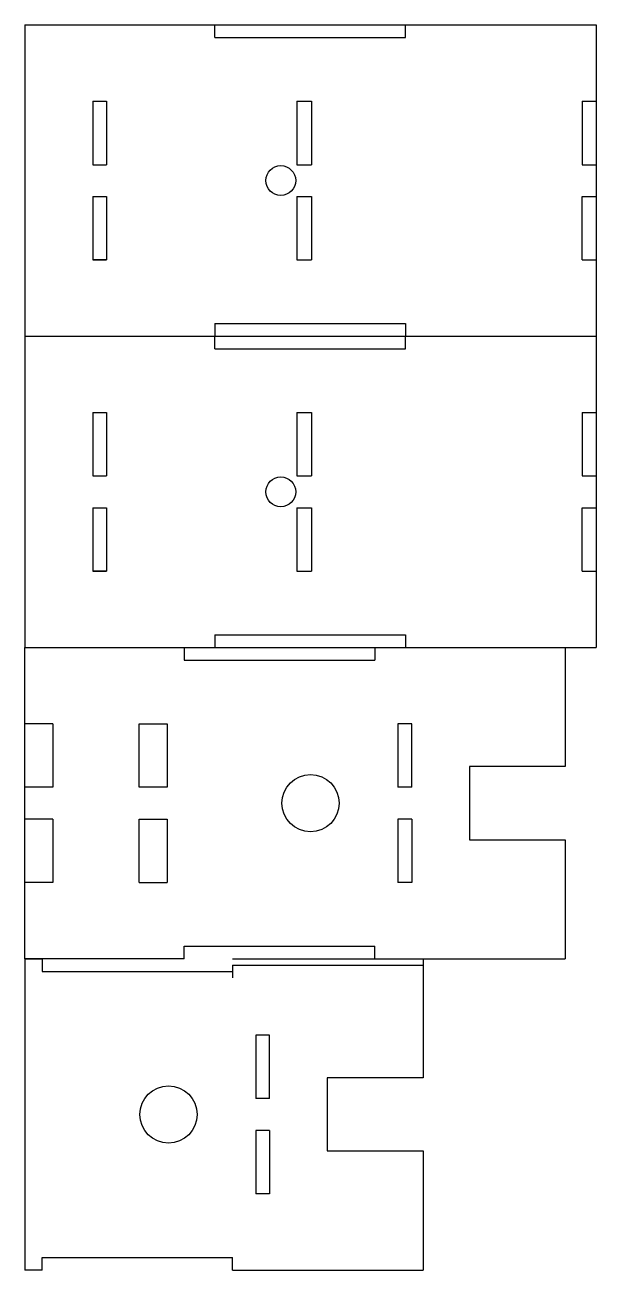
# Model space of a CAD drawing. Header units: inches. Extents: x -22 to 1081, y -135 to 712.
# Drawn here: x 982.8 to 1072.7, y -135.1 to 60.9 of the extents above; entities that cross this region are included whole.
import ezdxf

# ---------------------------------------------------------------- set-up
doc = ezdxf.new("R2010")
doc.units = ezdxf.units.IN
doc.header["$MEASUREMENT"] = 0

msp = doc.modelspace()

# ---------------------------------------------------------------- linework, layer by layer
for p, q in [((982.81, 60.89), (982.81, 30.64)), ((982.81, 60.89), (1072.73, 60.89)), ((1012.73, 58.89), (1012.73, 60.89)), ((1042.73, 58.89), (1042.73, 60.89)), ((1072.73, 60.89), (1072.73, 11.89)), ((1012.73, 58.89), (1042.73, 58.89)), ((993.48, 48.89), (993.48, 38.89)), ((993.48, 48.89), (995.68, 48.89)), ((995.68, 48.89), (995.68, 38.89)), ((1025.63, 48.89), (1025.63, 38.89)), ((1025.63, 48.89), (1027.93, 48.89)), ((1027.93, 48.89), (1027.93, 38.89)), ((1070.53, 48.89), (1072.73, 48.89)), ((1070.53, 48.89), (1070.53, 38.89)), ((993.48, 38.89), (995.68, 38.89)), ((1025.63, 38.89), (1027.93, 38.89)), ((1070.53, 38.89), (1072.73, 38.89)), ((993.48, 33.89), (995.68, 33.89)), ((993.48, 33.89), (993.48, 23.89)), ((995.68, 33.89), (995.68, 23.89)), ((1025.63, 33.89), (1027.93, 33.89)), ((1025.63, 33.89), (1027.93, 33.89)), ((1025.63, 33.89), (1025.63, 23.89)), ((1027.93, 33.89), (1027.93, 23.89)), ((1070.53, 33.89), (1072.73, 33.89)), ((1070.53, 33.89), (1072.73, 33.89)), ((1070.53, 23.89), (1070.53, 33.89)), ((982.81, 30.64), (982.81, 11.89)), ((993.48, 23.89), (995.68, 23.89)), ((995.68, 23.89), (993.48, 23.89)), ((993.48, 23.89), (995.68, 23.89)), ((1025.63, 23.89), (1027.93, 23.89)), ((1070.53, 23.89), (1072.73, 23.89)), ((1070.53, 23.89), (1072.73, 23.89)), ((1012.73, 13.89), (1042.73, 13.89)), ((1012.73, 13.89), (1012.73, 11.89)), ((1042.73, 13.89), (1042.73, 11.89)), ((982.81, 11.89), (1072.73, 11.89)), ((982.81, 11.89), (982.81, -18.36)), ((982.81, 11.89), (1072.73, 11.89)), ((1012.73, 9.89), (1012.73, 11.89)), ((1042.73, 9.89), (1042.73, 11.89)), ((1072.73, 11.89), (1072.73, -37.11)), ((1012.73, 9.89), (1042.73, 9.89)), ((993.48, -0.11), (993.48, -10.11)), ((993.48, -0.11), (995.68, -0.11)), ((995.68, -0.11), (995.68, -10.11)), ((1025.63, -0.11), (1025.63, -10.11)), ((1025.63, -0.11), (1027.93, -0.11)), ((1027.93, -0.11), (1027.93, -10.11)), ((1070.53, -0.11), (1072.73, -0.11)), ((1070.53, -0.11), (1070.53, -10.11)), ((993.48, -10.11), (995.68, -10.11)), ((1025.63, -10.11), (1027.93, -10.11)), ((1070.53, -10.11), (1072.73, -10.11)), ((993.48, -15.11), (995.68, -15.11)), ((993.48, -15.11), (993.48, -25.11)), ((995.68, -15.11), (995.68, -25.11)), ((1025.63, -15.11), (1027.93, -15.11)), ((1025.63, -15.11), (1027.93, -15.11)), ((1025.63, -15.11), (1025.63, -25.11)), ((1027.93, -15.11), (1027.93, -25.11)), ((1070.53, -15.11), (1072.73, -15.11)), ((1070.53, -15.11), (1072.73, -15.11)), ((1070.53, -25.11), (1070.53, -15.11)), ((982.81, -18.36), (982.81, -37.11)), ((993.48, -25.11), (995.68, -25.11)), ((995.68, -25.11), (993.48, -25.11)), ((993.48, -25.11), (995.68, -25.11)), ((1025.63, -25.11), (1027.93, -25.11)), ((1070.53, -25.11), (1072.73, -25.11)), ((1070.53, -25.11), (1072.73, -25.11)), ((1012.73, -35.11), (1042.73, -35.11)), ((1012.73, -35.11), (1012.73, -37.11)), ((1042.73, -35.11), (1042.73, -37.11)), ((982.81, -37.11), (1072.73, -37.11)), ((982.81, -37.11), (1007.88, -37.11)), ((982.81, -86.11), (982.81, -37.11)), ((1007.88, -37.11), (1007.88, -39.11)), ((1037.88, -37.11), (1067.88, -37.11)), ((1037.88, -37.11), (1037.88, -39.11)), ((1037.88, -37.11), (1067.88, -37.11)), ((1067.88, -37.11), (1067.88, -55.86)), ((1007.88, -39.11), (1037.88, -39.11)), ((987.21, -49.11), (982.81, -49.11)), ((987.21, -49.11), (987.21, -59.11)), ((1000.78, -49.11), (1005.18, -49.11)), ((1000.78, -59.11), (1000.78, -49.11)), ((1005.18, -49.11), (1005.18, -59.11)), ((1043.71, -49.11), (1041.51, -49.11)), ((1041.51, -49.11), (1041.51, -59.11)), ((1043.71, -59.11), (1043.71, -49.11)), ((1067.88, -55.86), (1052.78, -55.86)), ((1052.78, -55.86), (1052.78, -61.61)), ((987.21, -59.11), (982.81, -59.11)), ((1005.18, -59.11), (1000.78, -59.11)), ((1043.71, -59.11), (1041.51, -59.11)), ((1052.78, -61.61), (1052.78, -67.36)), ((987.21, -64.11), (982.81, -64.11)), ((987.21, -64.11), (987.21, -74.11)), ((1000.78, -64.11), (1005.18, -64.11)), ((1000.78, -74.11), (1000.78, -64.11)), ((1005.18, -64.11), (1005.18, -74.11)), ((1043.71, -64.11), (1041.51, -64.11)), ((1041.51, -64.11), (1041.51, -74.11)), ((1043.71, -64.11), (1043.71, -74.11)), ((1052.78, -67.36), (1067.88, -67.36)), ((1067.88, -67.36), (1067.88, -86.11)), ((987.21, -74.11), (982.81, -74.11)), ((1000.78, -74.11), (1005.18, -74.11)), ((1043.71, -74.11), (1041.51, -74.11)), ((1007.88, -84.11), (1037.88, -84.11)), ((1007.88, -86.11), (1007.88, -84.11)), ((1037.88, -86.11), (1037.88, -84.11)), ((1007.88, -86.11), (982.81, -86.11)), ((982.81, -86.11), (985.51, -86.11)), ((982.81, -86.11), (982.81, -135.11)), ((985.51, -86.11), (985.51, -88.11)), ((1015.51, -86.11), (1045.51, -86.11)), ((1037.88, -86.11), (1067.88, -86.11)), ((1045.51, -86.11), (1045.51, -104.86)), ((985.51, -88.11), (1015.51, -88.11)), ((1015.51, -87.11), (1045.51, -87.11)), ((1015.51, -87.11), (1015.51, -89.11)), ((1021.34, -98.11), (1019.14, -98.11)), ((1019.14, -98.11), (1019.14, -108.11)), ((1021.34, -108.11), (1021.34, -98.11)), ((1045.51, -104.86), (1030.41, -104.86)), ((1030.41, -104.86), (1030.41, -110.61)), ((1021.34, -108.11), (1019.14, -108.11)), ((1030.41, -110.61), (1030.41, -116.36)), ((1021.34, -113.11), (1019.14, -113.11)), ((1019.14, -113.11), (1019.14, -123.11)), ((1021.34, -113.11), (1021.34, -123.11)), ((1030.41, -116.36), (1045.51, -116.36)), ((1045.51, -116.36), (1045.51, -135.11)), ((1021.34, -123.11), (1019.14, -123.11)), ((985.51, -133.11), (1015.51, -133.11)), ((985.51, -135.11), (985.51, -133.11)), ((1015.51, -135.11), (1015.51, -133.11)), ((985.51, -135.11), (982.81, -135.11)), ((1015.51, -135.11), (1045.51, -135.11))]:
    msp.add_line(p, q)
for centre, radius in [((1023.09, 36.39), 2.35), ((1023.09, -12.61), 2.35), ((1027.78, -61.61), 4.5), ((1005.41, -110.61), 4.5)]:
    msp.add_circle(centre, radius)

doc.saveas('drawing.dxf')
